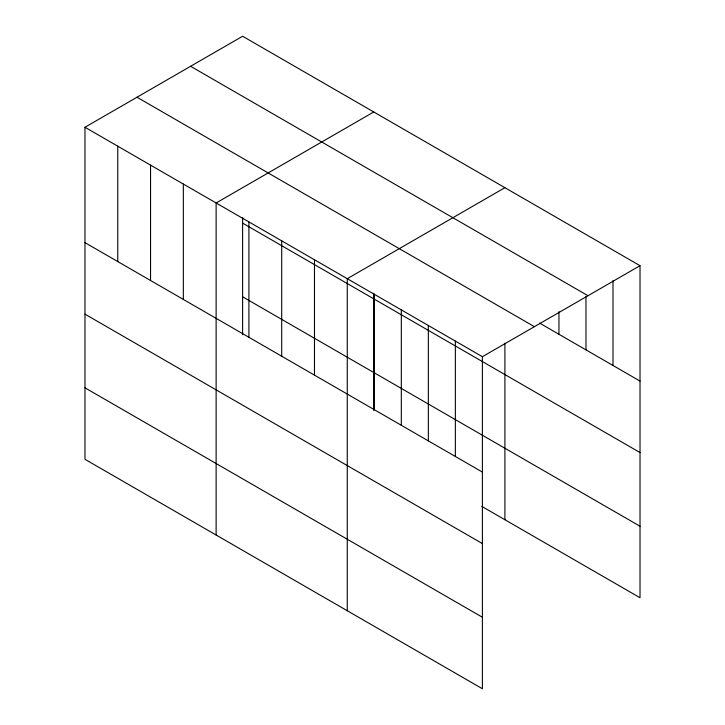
<?xml version="1.0" encoding="UTF-8"?>
<svg xmlns="http://www.w3.org/2000/svg" width="725" height="725" viewBox="0 0 725 725"><rect width="100%" height="100%" fill="white"/><g stroke="black" fill="none" stroke-linecap="round" stroke-linejoin="round"><path stroke-width="1.09" d="M84.979 127.265L482.388 356.7L482.388 688.75L84.979 459.306L84.979 127.265L242.612 36.25L640.021 265.694L640.021 597.735L481.763 506.367M373.756 111.967L216.123 202.973L216.123 535.023M504.908 187.684L347.266 278.69L347.266 610.74M482.388 356.7L640.021 265.694M190.593 66.283L588.002 295.728M539.645 323.123L640.021 381.078M136.998 97.232L534.407 326.667M242.612 223.128L640.021 452.572M242.612 296.797L640.021 526.241M84.979 242.639L482.388 472.084M84.979 314.142L482.388 543.587M84.979 387.812L482.388 617.247M612.997 280.629L612.997 365.472M585.972 296.706L585.972 349.867M558.948 311.641L558.948 334.27M504.908 343.278L504.908 519.725M455.363 341.103L455.363 456.487M428.339 325.498L428.339 440.882M401.315 309.901L401.315 425.276M374.29 294.296L374.29 409.679M373.756 293.263L373.756 410.495M314.478 259.767L314.478 375.142M281.699 240.836L281.699 356.22M248.911 221.904L248.911 337.288M242.612 217.545L242.612 334.778M183.334 184.05L183.334 299.434M150.546 165.119L150.546 280.502M117.767 146.187L117.767 261.571"/></g></svg>
